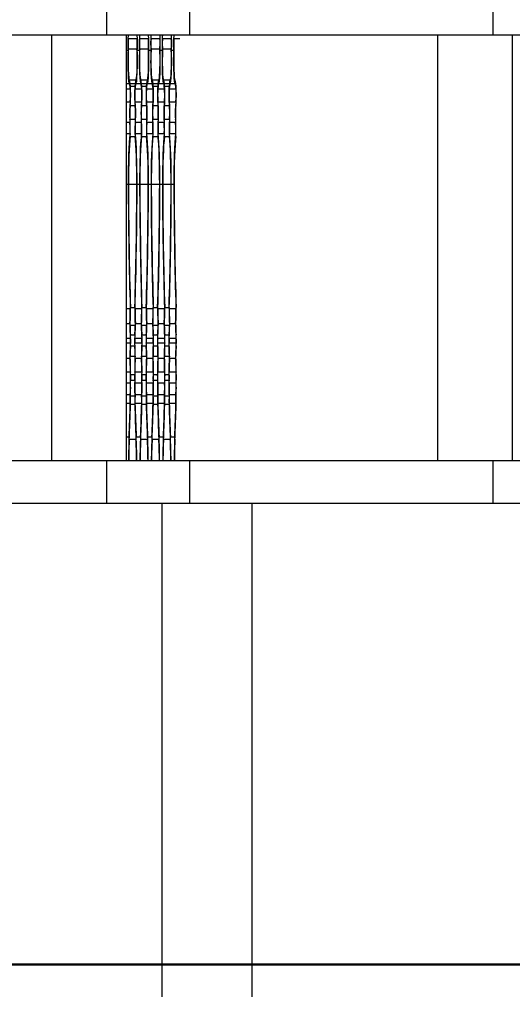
# Model space of a CAD drawing. Header units: millimetres. Extents: x -2196631 to 160, y -11674 to 51770.
# Drawn here: x -1075905 to -1075499, y 34151 to 34950 of the extents above; entities that cross this region are included whole.
import ezdxf
from ezdxf.enums import TextEntityAlignment as Align

# ---------------------------------------------------------------- set-up
doc = ezdxf.new("R2010")
doc.units = ezdxf.units.MM
doc.linetypes.add('28 Xref BA305$0$_GRIDLINE', pattern=[11.2, 8, -0.6, 2, -0.6])
doc.linetypes.add('DM1', pattern=[0.35, 0.05, -0.05, 0.2, -0.05])
for name, color, linetype, lineweight in [('28 Xref BA305$0$A-FLOR', 192, 'Continuous', 9), ('28 Xref BA305$0$A-FLOR-HRAL', 11, 'Continuous', 9), ('28 Xref BA305$0$A-FLOR-LEVL', 51, 'Continuous', 5), ('28 Xref BA305$0$A-GENM', 13, 'Continuous', 18)]:
    doc.layers.add(name, color=color, linetype=linetype, lineweight=lineweight)
doc.layers.add('S-Dim', color=7, linetype='Continuous')
doc.styles.add('E100', font='ROMTH.shx', dxfattribs={"width": 0.85})
doc.styles.add('E175', font='ROMTH.shx', dxfattribs={"width": 0.85, "height": 4})
doc.styles.add('Romens', font='romans.shx', dxfattribs={"width": 0.8})
doc.dimstyles.new('AA-50 mm', dxfattribs={"dimtxt": 120, "dimasz": 120, "dimexe": 160, "dimexo": 12, "dimgap": 100, "dimtad": 1, "dimdec": 0, "dimzin": 0, "dimdsep": 46, "dimtxsty": 'Romens', "dimcen": 0.3, "dimdle": 2, "dimclrd": 1, "dimclre": 1, "dimclrt": 3, "dimadec": 0, "dimazin": 0, "dimtfac": 1, "dimtdec": 0, "dimtix": 1, "dimtmove": 1, "dimatfit": 3, "dimfxl": 0, "dimtolj": 1, "dimtzin": 0, "dimarcsym": 0})

# ---------------------------------------------------------------- blocks, each defined once
blk = doc.blocks.new('28 Xref BA305$0$Railings 47 - Railings 1-3143273-ZONE A_SECTION G')
at = {"layer": '28 Xref BA305$0$A-FLOR-HRAL', "color": 2}
for p, q in [((-1075833.33, 2100), (-1075833.33, 2065)), ((-1075765.16, 2100), (-1075765.16, 2065)), ((-1075833.33, 2065), (-1076243.77, 2065)), ((-1075878.8, 2065), (-1075878.8, 1715)), ((-1075765.16, 2065), (-1075833.33, 2065)), ((-1075816.95, 1715), (-1075816.95, 2065)), ((-1076243.77, 1715), (-1075833.33, 1715)), ((-1075833.33, 1715), (-1075765.16, 1715)), ((-1075833.33, 1715), (-1075833.33, 1680)), ((-1075765.16, 1715), (-1075765.16, 1680)), ((-1076199.49, 1680), (-1075787.85, 1680)), ((-1075787.85, 1680), (-1075713.37, 1680)), ((-1075787.85, 1680), (-1075787.85, 502.84)), ((-1075713.37, 515.6), (-1075713.37, 1680))]:
    blk.add_line(p, q, dxfattribs=at)
blk = doc.blocks.new('28 Xref BA305$0$Railings 48 - Railings 1-3143409-ZONE A_SECTION G')
at = {"layer": '28 Xref BA305$0$A-FLOR-HRAL', "color": 2}
for p, q in [((-1075515.39, 2100), (-1075515.39, 2065)), ((-1075515.39, 2065), (-1075765.16, 2065)), ((-1075560.87, 2065), (-1075560.87, 1715)), ((-1075447.23, 2065), (-1075515.39, 2065)), ((-1075499.01, 1715), (-1075499.01, 2065)), ((-1075765.16, 1715), (-1075515.39, 1715)), ((-1075515.39, 1715), (-1075447.23, 1715)), ((-1075515.39, 1715), (-1075515.39, 1680)), ((-1075713.37, 1680), (-1075469.91, 1680))]:
    blk.add_line(p, q, dxfattribs=at)
blk = doc.blocks.new('28 Xref BA305')
at = {"layer": '28 Xref BA305$0$A-FLOR', "color": 250}
blk.add_line((-1075713.37172, 1300.44567), (-1075705.7849, 1300.44567), dxfattribs=at)
at = {"layer": '28 Xref BA305$0$A-FLOR-LEVL', "linetype": '28 Xref BA305$0$_GRIDLINE', "lineweight": 20}
blk.add_line((-1105393.71336, 1300.44567), (-1073390.33155, 1300.44567), dxfattribs=at)
at = {"layer": '28 Xref BA305$0$A-GENM', "color": 255}
for p, q in [((-1075815.44234, 2062.44567), (-1075811.87196, 2062.44567)), ((-1075811.87196, 2062.44567), (-1075808.30158, 2062.44567)), ((-1075806.04423, 2062.44567), (-1075802.47385, 2062.44567)), ((-1075802.40967, 2062.44567), (-1075798.90347, 2062.44567)), ((-1075796.64612, 2062.44567), (-1075793.07574, 2062.44567)), ((-1075793.07574, 2062.44567), (-1075789.50535, 2062.44567)), ((-1075787.248, 2062.44567), (-1075783.67762, 2062.44567)), ((-1075783.67762, 2062.44567), (-1075780.10724, 2062.44567)), ((-1075777.84989, 2062.44567), (-1075774.27951, 2062.44567)), ((-1075774.27951, 2062.44567), (-1075773.04047, 2062.44567)), ((-1075816.39568, 2052.60624), (-1075815.69561, 2052.60624)), ((-1075815.75353, 2053.69036), (-1075808.31989, 2053.69036)), ((-1075808.27764, 2052.60624), (-1075806.2975, 2052.60624)), ((-1075806.35542, 2053.69036), (-1075798.92178, 2053.69036)), ((-1075798.87952, 2052.60624), (-1075796.89938, 2052.60624)), ((-1075796.95731, 2053.69036), (-1075789.52367, 2053.69036)), ((-1075789.48141, 2052.60624), (-1075787.50127, 2052.60624)), ((-1075787.55919, 2053.69036), (-1075780.12556, 2053.69036)), ((-1075780.0833, 2052.60624), (-1075778.10316, 2052.60624)), ((-1075815.29185, 2028.38284), (-1075814.59313, 2028.38284)), ((-1075815.29185, 2028.38284), (-1075809.15079, 2028.38284)), ((-1075805.89374, 2028.38284), (-1075805.19502, 2028.38284)), ((-1075805.89374, 2028.38284), (-1075799.75268, 2028.38284)), ((-1075796.49563, 2028.38284), (-1075795.7969, 2028.38284)), ((-1075796.49563, 2028.38284), (-1075790.35457, 2028.38284)), ((-1075787.09752, 2028.38284), (-1075786.39879, 2028.38284)), ((-1075787.09752, 2028.38284), (-1075780.95646, 2028.38284)), ((-1075777.69941, 2028.38284), (-1075777.00068, 2028.38284)), ((-1075816.39568, 2025.37921), (-1075814.5903, 2025.37921)), ((-1075816.39568, 2025.34365), (-1075814.66274, 2025.34365)), ((-1075816.39568, 2020.81345), (-1075813.82128, 2020.81345)), ((-1075814.5903, 2025.34365), (-1075809.08118, 2025.34365)), ((-1075814.05513, 2023.16722), (-1075810.04003, 2023.16722)), ((-1075810.17044, 2020.81345), (-1075804.42317, 2020.81345)), ((-1075809.82517, 2025.34365), (-1075805.26463, 2025.34365)), ((-1075809.82166, 2025.37921), (-1075805.19219, 2025.37921)), ((-1075809.82166, 2025.37921), (-1075809.15362, 2025.37921)), ((-1075805.19219, 2025.34365), (-1075799.68306, 2025.34365)), ((-1075804.65702, 2023.16722), (-1075800.64192, 2023.16722)), ((-1075800.77233, 2020.81345), (-1075795.02506, 2020.81345)), ((-1075800.42706, 2025.34365), (-1075795.86652, 2025.34365)), ((-1075800.42355, 2025.37921), (-1075795.79407, 2025.37921)), ((-1075800.42355, 2025.37921), (-1075799.75551, 2025.37921)), ((-1075795.79407, 2025.34365), (-1075790.28495, 2025.34365)), ((-1075795.2589, 2023.16722), (-1075791.24381, 2023.16722)), ((-1075791.37421, 2020.81345), (-1075785.62695, 2020.81345)), ((-1075791.02895, 2025.34365), (-1075786.46841, 2025.34365)), ((-1075791.02544, 2025.37921), (-1075786.39596, 2025.37921)), ((-1075791.02544, 2025.37921), (-1075790.3574, 2025.37921)), ((-1075786.39596, 2025.34365), (-1075780.88684, 2025.34365)), ((-1075785.86079, 2023.16722), (-1075781.84569, 2023.16722)), ((-1075781.9761, 2020.81345), (-1075776.22884, 2020.81345)), ((-1075781.63084, 2025.34365), (-1075777.0703, 2025.34365)), ((-1075781.62733, 2025.37921), (-1075776.99785, 2025.37921)), ((-1075781.62733, 2025.37921), (-1075780.95928, 2025.37921)), ((-1075816.39568, 2010.15721), (-1075813.86501, 2010.15721)), ((-1075814.24539, 2007.19297), (-1075809.92986, 2007.19297)), ((-1075810.15396, 2010.15721), (-1075804.4669, 2010.15721)), ((-1075804.84728, 2007.19297), (-1075800.53175, 2007.19297)), ((-1075800.75585, 2010.15721), (-1075795.06879, 2010.15721)), ((-1075795.44916, 2007.19297), (-1075791.13363, 2007.19297)), ((-1075791.35774, 2010.15721), (-1075785.67068, 2010.15721)), ((-1075786.05105, 2007.19297), (-1075781.73552, 2007.19297)), ((-1075781.95962, 2010.15721), (-1075776.27257, 2010.15721)), ((-1075814.31933, 1996.06582), (-1075809.66123, 1996.06582)), ((-1075804.92122, 1996.06582), (-1075800.26312, 1996.06582)), ((-1075795.5231, 1996.06582), (-1075790.86501, 1996.06582)), ((-1075786.12499, 1996.06582), (-1075781.46689, 1996.06582)), ((-1075816.39568, 1993.55123), (-1075814.18841, 1993.55123)), ((-1075809.84271, 1993.55123), (-1075804.7903, 1993.55123)), ((-1075800.4446, 1993.55123), (-1075795.39218, 1993.55123)), ((-1075791.04649, 1993.55123), (-1075785.99407, 1993.55123)), ((-1075781.64837, 1993.55123), (-1075776.59596, 1993.55123)), ((-1075816.39568, 1984.10303), (-1075814.04847, 1984.10303)), ((-1075813.92671, 1981.74273), (-1075809.81721, 1981.74273)), ((-1075809.91266, 1984.10303), (-1075804.65036, 1984.10303)), ((-1075804.5286, 1981.74273), (-1075800.4191, 1981.74273)), ((-1075800.51455, 1984.10303), (-1075795.25224, 1984.10303)), ((-1075795.13049, 1981.74273), (-1075791.02098, 1981.74273)), ((-1075791.11644, 1984.10303), (-1075785.85413, 1984.10303)), ((-1075785.73237, 1981.74273), (-1075781.62287, 1981.74273)), ((-1075781.71832, 1984.10303), (-1075776.45602, 1984.10303)), ((-1075816.94828, 1942.36273), (-1075815.52243, 1942.36273)), ((-1075815.33328, 1942.49215), (-1075808.41064, 1942.49215)), ((-1075808.22149, 1942.36273), (-1075806.12432, 1942.36273)), ((-1075805.93517, 1942.49215), (-1075799.01253, 1942.49215)), ((-1075798.82338, 1942.36273), (-1075796.72621, 1942.36273)), ((-1075796.53705, 1942.49215), (-1075789.61442, 1942.49215)), ((-1075789.42526, 1942.36273), (-1075787.3281, 1942.36273)), ((-1075787.13894, 1942.49215), (-1075780.2163, 1942.49215)), ((-1075780.02715, 1942.36273), (-1075777.92998, 1942.36273)), ((-1075816.94828, 1840.06449), (-1075813.84359, 1840.06449)), ((-1075813.66434, 1841.08989), (-1075810.07958, 1841.08989)), ((-1075810.0879, 1840.06449), (-1075804.44547, 1840.06449)), ((-1075804.26623, 1841.08989), (-1075800.68147, 1841.08989)), ((-1075800.68979, 1840.06449), (-1075795.04736, 1840.06449)), ((-1075794.86811, 1841.08989), (-1075791.28336, 1841.08989)), ((-1075791.29168, 1840.06449), (-1075785.64925, 1840.06449)), ((-1075785.47, 1841.08989), (-1075781.88525, 1841.08989)), ((-1075781.89356, 1840.06449), (-1075776.25114, 1840.06449)), ((-1075816.94828, 1827.83998), (-1075814.19191, 1827.83998)), ((-1075814.17881, 1826.29759), (-1075809.74905, 1826.29759)), ((-1075809.85098, 1827.83998), (-1075804.79379, 1827.83998)), ((-1075804.7807, 1826.29759), (-1075800.35094, 1826.29759)), ((-1075800.45287, 1827.83998), (-1075795.39568, 1827.83998)), ((-1075795.38259, 1826.29759), (-1075790.95282, 1826.29759)), ((-1075791.05475, 1827.83998), (-1075785.99757, 1827.83998)), ((-1075785.98447, 1826.29759), (-1075781.55471, 1826.29759)), ((-1075781.65664, 1827.83998), (-1075776.59946, 1827.83998)), ((-1075816.39568, 1815.83058), (-1075813.76771, 1815.83058)), ((-1075813.9605, 1818.47256), (-1075810.06683, 1818.47256)), ((-1075810.2336, 1815.83058), (-1075804.3696, 1815.83058)), ((-1075804.56239, 1818.47256), (-1075800.66872, 1818.47256)), ((-1075800.83549, 1815.83058), (-1075794.97149, 1815.83058)), ((-1075795.16428, 1818.47256), (-1075791.27061, 1818.47256)), ((-1075791.43738, 1815.83058), (-1075785.57338, 1815.83058)), ((-1075785.76616, 1818.47256), (-1075781.87249, 1818.47256)), ((-1075782.03927, 1815.83058), (-1075776.17526, 1815.83058)), ((-1075816.39568, 1811.82713), (-1075813.68506, 1811.82713)), ((-1075813.89547, 1809.35299), (-1075810.17747, 1809.35299)), ((-1075810.26083, 1811.82713), (-1075804.28695, 1811.82713)), ((-1075804.49736, 1809.35299), (-1075800.77936, 1809.35299)), ((-1075800.86272, 1811.82713), (-1075794.88884, 1811.82713)), ((-1075795.09924, 1809.35299), (-1075791.38124, 1809.35299)), ((-1075791.4646, 1811.82713), (-1075785.49072, 1811.82713)), ((-1075785.70113, 1809.35299), (-1075781.98313, 1809.35299)), ((-1075782.06649, 1811.82713), (-1075776.09261, 1811.82713)), ((-1075816.39568, 1799.19379), (-1075814.05678, 1799.19379)), ((-1075814.0749, 1801.05343), (-1075809.85596, 1801.05343)), ((-1075809.98312, 1799.19379), (-1075804.65866, 1799.19379)), ((-1075804.67678, 1801.05343), (-1075800.45784, 1801.05343)), ((-1075800.58501, 1799.19379), (-1075795.26055, 1799.19379)), ((-1075795.27867, 1801.05343), (-1075791.05973, 1801.05343)), ((-1075791.1869, 1799.19379), (-1075785.86244, 1799.19379)), ((-1075785.88056, 1801.05343), (-1075781.66162, 1801.05343)), ((-1075781.78879, 1799.19379), (-1075776.46433, 1799.19379)), ((-1075816.39568, 1788.1505), (-1075813.74475, 1788.1505)), ((-1075813.88855, 1781.13189), (-1075810.08944, 1781.13189)), ((-1075813.87526, 1785.91484), (-1075810.15445, 1785.91484)), ((-1075810.18598, 1788.1505), (-1075804.34664, 1788.1505)), ((-1075804.49044, 1781.13189), (-1075800.69132, 1781.13189)), ((-1075804.47715, 1785.91484), (-1075800.75634, 1785.91484)), ((-1075800.78787, 1788.1505), (-1075794.94853, 1788.1505)), ((-1075795.09233, 1781.13189), (-1075791.29321, 1781.13189)), ((-1075795.07904, 1785.91484), (-1075791.35823, 1785.91484)), ((-1075791.38975, 1788.1505), (-1075785.55042, 1788.1505)), ((-1075785.69422, 1781.13189), (-1075781.8951, 1781.13189)), ((-1075785.68093, 1785.91484), (-1075781.96012, 1785.91484)), ((-1075781.99164, 1788.1505), (-1075776.15231, 1788.1505)), ((-1075816.39568, 1778.8665), (-1075813.77974, 1778.8665)), ((-1075810.18841, 1778.8665), (-1075804.38163, 1778.8665)), ((-1075800.7903, 1778.8665), (-1075794.98351, 1778.8665)), ((-1075791.39219, 1778.8665), (-1075785.5854, 1778.8665)), ((-1075781.99408, 1778.8665), (-1075776.18729, 1778.8665)), ((-1075816.39568, 1769.25913), (-1075813.91815, 1769.25913)), ((-1075813.88025, 1768.40535), (-1075810.08304, 1768.40535)), ((-1075810.12683, 1769.25913), (-1075804.52004, 1769.25913)), ((-1075804.48214, 1768.40535), (-1075800.68492, 1768.40535)), ((-1075800.72872, 1769.25913), (-1075795.12192, 1769.25913)), ((-1075795.08403, 1768.40535), (-1075791.28681, 1768.40535)), ((-1075791.3306, 1769.25913), (-1075785.72381, 1769.25913)), ((-1075785.68591, 1768.40535), (-1075781.8887, 1768.40535)), ((-1075781.93249, 1769.25913), (-1075776.3257, 1769.25913)), ((-1075816.94828, 1762.34598), (-1075813.80751, 1762.34598)), ((-1075813.62755, 1761.38845), (-1075810.11637, 1761.38845)), ((-1075810.12548, 1762.34598), (-1075804.4094, 1762.34598)), ((-1075804.22944, 1761.38845), (-1075800.71826, 1761.38845)), ((-1075800.72737, 1762.34598), (-1075795.01128, 1762.34598)), ((-1075794.83133, 1761.38845), (-1075791.32014, 1761.38845)), ((-1075791.32926, 1762.34598), (-1075785.61317, 1762.34598)), ((-1075785.43322, 1761.38845), (-1075781.92203, 1761.38845)), ((-1075781.93115, 1762.34598), (-1075776.21506, 1762.34598)), ((-1075816.94828, 1734.52247), (-1075814.78272, 1734.52247)), ((-1075814.63072, 1732.73263), (-1075809.1132, 1732.73263)), ((-1075808.9612, 1734.52247), (-1075805.3846, 1734.52247)), ((-1075805.2326, 1732.73263), (-1075799.71509, 1732.73263)), ((-1075799.56309, 1734.52247), (-1075795.98649, 1734.52247)), ((-1075795.83449, 1732.73263), (-1075790.31698, 1732.73263)), ((-1075790.16498, 1734.52247), (-1075786.58838, 1734.52247)), ((-1075786.43638, 1732.73263), (-1075780.91887, 1732.73263)), ((-1075780.76687, 1734.52247), (-1075777.19027, 1734.52247))]:
    blk.add_line(p, q, dxfattribs=at)
for centre, major_axis, start_param, end_param in [((-1075815.37569, 2058.09821), (0, 7.47389), 0.363866679, 2.396199342), ((-1075815.37569, 2058.09821), (0, 4.47389), 0.238298967, 2.969560471), ((-1075808.36823, 2058.09821), (0, 4.47389), 3.313624836, 6.044886341), ((-1075808.36823, 2058.09821), (0, 7.47389), 3.886985965, 5.919318628), ((-1075805.97758, 2058.09821), (0, 7.47389), 0.363866679, 2.396199342), ((-1075805.97758, 2058.09821), (0, 4.47389), 0.238298967, 2.969560471), ((-1075798.97011, 2058.09821), (0, 4.47389), 3.313624835, 6.044886341), ((-1075798.97011, 2058.09821), (0, 7.47389), 3.886985965, 5.919318628), ((-1075796.57947, 2058.09821), (0, 7.47389), 0.363866679, 2.396199342), ((-1075796.57947, 2058.09821), (0, 4.47389), 0.238298967, 2.969560471), ((-1075789.572, 2058.09821), (0, 4.47389), 3.313624836, 6.044886341), ((-1075789.572, 2058.09821), (0, 7.47389), 3.886985965, 5.919318628), ((-1075787.18136, 2058.09821), (0, 7.47389), 0.429973116, 2.396199342), ((-1075787.18136, 2058.09821), (0, 4.47389), 0.238298967, 2.969560471), ((-1075780.17389, 2058.09821), (0, 4.47389), 3.313624836, 6.044886342), ((-1075780.17389, 2058.09821), (0, 7.47389), 3.886985965, 5.853212192), ((-1075777.78325, 2058.09821), (0, 7.47389), 0.429973116, 2.396199342), ((-1075777.78325, 2058.09821), (0, 4.47389), 0.238298967, 2.969560471), ((-1075814.66274, 2043.88754), (0, 18.54389), 1.08131768, 3.203535979), ((-1075814.66274, 2043.88754), (0, 15.54389), 0.888399921, 3.212619668), ((-1075809.08118, 2043.88754), (0, 18.54389), 3.079649328, 5.201867627), ((-1075809.08118, 2043.88754), (0, 15.54389), 3.328812278, 5.394785386), ((-1075805.26463, 2043.88754), (0, 18.54389), 1.08131768, 3.203535979), ((-1075805.26463, 2043.88754), (0, 15.54389), 0.888399921, 3.212619668), ((-1075799.68306, 2043.88754), (0, 18.54389), 3.079649328, 5.201867628), ((-1075799.68306, 2043.88754), (0, 15.54389), 3.328812278, 5.394785386), ((-1075795.86652, 2043.88754), (0, 18.54389), 1.08131768, 3.203535979), ((-1075795.86652, 2043.88754), (0, 15.54389), 0.888399921, 3.212619668), ((-1075790.28495, 2043.88754), (0, 18.54389), 3.079649328, 5.201867627), ((-1075790.28495, 2043.88754), (0, 15.54389), 3.328812278, 5.394785386), ((-1075786.46841, 2043.88754), (0, 18.54389), 1.08131768, 3.203535979), ((-1075786.46841, 2043.88754), (0, 15.54389), 0.888399921, 3.212619668), ((-1075780.88684, 2043.88754), (0, 18.54389), 3.079649328, 5.201867628), ((-1075780.88684, 2043.88754), (0, 15.54389), 3.328812277, 5.394785386), ((-1075777.0703, 2043.88754), (0, 18.54389), 1.08131768, 3.203535979), ((-1075777.0703, 2043.88754), (0, 15.54389), 0.888399921, 3.212619668), ((-1075814.64277, 2004.61622), (0, 23.77963), 5.607248826, 6.250099204), ((-1075809.10115, 2004.61622), (0, 23.77963), 0.033086103, 0.675936481), ((-1075805.24466, 2004.61622), (0, 23.77963), 5.607248826, 6.250099204), ((-1075799.70304, 2004.61622), (0, 23.77963), 0.033086103, 0.675936481), ((-1075795.84655, 2004.61622), (0, 23.77963), 5.607248826, 6.250099204), ((-1075790.30492, 2004.61622), (0, 23.77963), 0.033086103, 0.675936481), ((-1075786.44843, 2004.61622), (0, 23.77963), 5.607248826, 6.250099204), ((-1075780.90681, 2004.61622), (0, 23.77963), 0.033086103, 0.675936481), ((-1075777.05032, 2004.61622), (0, 23.77963), 5.607248826, 6.250099204), ((-1075814.64277, 2004.61622), (0, 20.77963), 5.60621808, 6.243161425), ((-1075814.07054, 2015.71963), (0, 6.44569), 3.671271537, 5.623633611), ((-1075814.07054, 2015.71963), (0, 9.44569), 3.58637409, 5.620697166), ((-1075809.67338, 2015.71963), (0, 9.44569), 0.662488142, 2.696811217), ((-1075809.67338, 2015.71963), (0, 6.44569), 0.659551696, 2.61191377), ((-1075809.10115, 2004.61622), (0, 20.77963), 0.040023882, 0.676967227), ((-1075805.24466, 2004.61622), (0, 20.77963), 5.606218081, 6.243161425), ((-1075804.67243, 2015.71963), (0, 6.44569), 3.671271538, 5.623633611), ((-1075804.67243, 2015.71963), (0, 9.44569), 3.58637409, 5.620697165), ((-1075800.27527, 2015.71963), (0, 9.44569), 0.662488141, 2.696811217), ((-1075800.27527, 2015.71963), (0, 6.44569), 0.659551696, 2.61191377), ((-1075799.70304, 2004.61622), (0, 20.77963), 0.040023882, 0.676967227), ((-1075795.84655, 2004.61622), (0, 20.77963), 5.606218081, 6.243161425), ((-1075795.27432, 2015.71963), (0, 6.44569), 3.671271537, 5.623633611), ((-1075795.27432, 2015.71963), (0, 9.44569), 3.58637409, 5.620697166), ((-1075790.87715, 2015.71963), (0, 9.44569), 0.662488141, 2.696811217), ((-1075790.87715, 2015.71963), (0, 6.44569), 0.659551696, 2.61191377), ((-1075790.30492, 2004.61622), (0, 20.77963), 0.040023882, 0.676967227), ((-1075786.44843, 2004.61622), (0, 20.77963), 5.60621808, 6.243161425), ((-1075785.87621, 2015.71963), (0, 6.44569), 3.671271537, 5.623633611), ((-1075785.87621, 2015.71963), (0, 9.44569), 3.58637409, 5.620697165), ((-1075781.47904, 2015.71963), (0, 9.44569), 0.662488141, 2.696811217), ((-1075781.47904, 2015.71963), (0, 6.44569), 0.659551696, 2.61191377), ((-1075780.90681, 2004.61622), (0, 20.77963), 0.040023882, 0.676967227), ((-1075777.05032, 2004.61622), (0, 20.77963), 5.606218081, 6.243161425), ((-1075776.47809, 2015.71963), (0, 6.44569), 3.671271537, 5.623633611), ((-1075776.47809, 2015.71963), (0, 9.44569), 3.58637409, 5.620697165), ((-1075813.81336, 2000.81097), (0, 9.38201), 0.087355114, 2.455606136), ((-1075813.81336, 2000.81097), (0, 6.38201), 0.001745668, 2.409115533), ((-1075809.93056, 2000.81097), (0, 6.38201), 3.874069774, 6.281439638), ((-1075809.93056, 2000.81097), (0, 9.38201), 3.827579171, 6.195830193), ((-1075804.41525, 2000.81097), (0, 9.38201), 0.087355114, 2.455606136), ((-1075804.41525, 2000.81097), (0, 6.38201), 0.001745669, 2.409115533), ((-1075800.53245, 2000.81097), (0, 6.38201), 3.874069775, 6.281439638), ((-1075800.53245, 2000.81097), (0, 9.38201), 3.827579171, 6.195830193), ((-1075795.01713, 2000.81097), (0, 9.38201), 0.087355114, 2.455606136), ((-1075795.01713, 2000.81097), (0, 6.38201), 0.001745669, 2.409115533), ((-1075791.13434, 2000.81097), (0, 6.38201), 3.874069775, 6.281439638), ((-1075791.13434, 2000.81097), (0, 9.38201), 3.827579171, 6.195830193), ((-1075785.61902, 2000.81097), (0, 9.38201), 0.087355114, 2.455606136), ((-1075785.61902, 2000.81097), (0, 6.38201), 0.001745669, 2.409115533), ((-1075781.73622, 2000.81097), (0, 6.38201), 3.874069774, 6.281439638), ((-1075781.73622, 2000.81097), (0, 9.38201), 3.827579171, 6.195830193), ((-1075776.22091, 2000.81097), (0, 9.38201), 0.087355114, 2.455606136), ((-1075776.22091, 2000.81097), (0, 6.38201), 0.001745669, 2.409115533), ((-1075814.35595, 1987.94383), (0, 9.20413), 3.973143294, 5.793389832), ((-1075809.38797, 1987.94383), (0, 9.20413), 0.489795476, 2.310042013), ((-1075804.95784, 1987.94383), (0, 9.20413), 3.973143294, 5.793389831), ((-1075799.98985, 1987.94383), (0, 9.20413), 0.489795475, 2.310042013), ((-1075795.55973, 1987.94383), (0, 9.20413), 3.973143294, 5.793389831), ((-1075790.59174, 1987.94383), (0, 9.20413), 0.489795475, 2.310042013), ((-1075786.16162, 1987.94383), (0, 9.20413), 3.973143294, 5.793389832), ((-1075781.19363, 1987.94383), (0, 9.20413), 0.489795476, 2.310042013), ((-1075776.7635, 1987.94383), (0, 9.20413), 3.973143294, 5.793389832), ((-1075814.35595, 1987.94383), (0, 6.20413), 4.044828385, 5.840995842), ((-1075809.38797, 1987.94383), (0, 6.20413), 0.442189465, 2.238356922), ((-1075804.95784, 1987.94383), (0, 6.20413), 4.044828385, 5.840995842), ((-1075799.98985, 1987.94383), (0, 6.20413), 0.442189465, 2.238356922), ((-1075795.55973, 1987.94383), (0, 6.20413), 4.044828385, 5.840995842), ((-1075790.59174, 1987.94383), (0, 6.20413), 0.442189465, 2.238356922), ((-1075786.16162, 1987.94383), (0, 6.20413), 4.044828385, 5.840995842), ((-1075781.19363, 1987.94383), (0, 6.20413), 0.442189466, 2.238356922), ((-1075776.7635, 1987.94383), (0, 6.20413), 4.044828386, 5.840995842), ((-1075812.6275, 1944.09937), (0, 45.90504), 0.512658451, 1.608636473), ((-1075812.6275, 1944.09937), (0, 42.90504), 0.500454909, 1.608265121), ((-1075811.11642, 1944.09937), (0, 42.90504), 4.674920186, 5.782730398), ((-1075811.11642, 1944.09937), (0, 45.90504), 4.674548834, 5.770526856), ((-1075803.22939, 1944.09937), (0, 45.90504), 0.512658451, 1.608636473), ((-1075803.22939, 1944.09937), (0, 42.90504), 0.500454909, 1.608265121), ((-1075801.71831, 1944.09937), (0, 42.90504), 4.674920186, 5.782730398), ((-1075801.71831, 1944.09937), (0, 45.90504), 4.674548834, 5.770526856), ((-1075793.83127, 1944.09937), (0, 45.90504), 0.512658451, 1.608636473), ((-1075793.83127, 1944.09937), (0, 42.90504), 0.500454909, 1.608265121), ((-1075792.3202, 1944.09937), (0, 42.90504), 4.674920186, 5.782730398), ((-1075792.3202, 1944.09937), (0, 45.90504), 4.674548834, 5.770526856), ((-1075784.43316, 1944.09937), (0, 45.90504), 0.512658451, 1.608636473), ((-1075784.43316, 1944.09937), (0, 42.90504), 0.500454909, 1.608265121), ((-1075782.92209, 1944.09937), (0, 42.90504), 4.674920186, 5.782730398), ((-1075782.92209, 1944.09937), (0, 45.90504), 4.674548834, 5.770526856), ((-1075775.03505, 1944.09937), (0, 45.90504), 0.512658451, 1.608636473), ((-1075775.03505, 1944.09937), (0, 42.90504), 0.500454909, 1.608265121), ((-1075799.22019, 1954.93022), (0, 258.62552), 1.619408842, 2.031009581), ((-1075799.22019, 1954.93022), (0, 255.62552), 1.619472939, 2.032350564), ((-1075824.52373, 1954.93022), (0, 255.62552), 4.250834743, 4.663712369), ((-1075824.52373, 1954.93022), (0, 258.62552), 4.252175726, 4.663776465), ((-1075789.82208, 1954.93022), (0, 258.62552), 1.619408842, 2.031009581), ((-1075789.82208, 1954.93022), (0, 255.62552), 1.619472939, 2.032350564), ((-1075815.12562, 1954.93022), (0, 255.62552), 4.250834743, 4.663712369), ((-1075815.12562, 1954.93022), (0, 258.62552), 4.252175726, 4.663776465), ((-1075780.42397, 1954.93022), (0, 258.62552), 1.619408842, 2.031009581), ((-1075780.42397, 1954.93022), (0, 255.62552), 1.619472939, 2.032350564), ((-1075805.7275, 1954.93022), (0, 255.62552), 4.250834743, 4.663712369), ((-1075805.7275, 1954.93022), (0, 258.62552), 4.252175726, 4.663776465), ((-1075771.02586, 1954.93022), (0, 258.62552), 1.619408842, 2.031009581), ((-1075771.02586, 1954.93022), (0, 255.62552), 1.619472939, 2.032350564), ((-1075796.32939, 1954.93022), (0, 255.62552), 4.250834743, 4.663712369), ((-1075796.32939, 1954.93022), (0, 258.62552), 4.252175726, 4.663776465), ((-1075761.62774, 1954.93022), (0, 258.62552), 1.619408842, 2.031009581), ((-1075761.62774, 1954.93022), (0, 255.62552), 1.619472939, 2.032350564), ((-1075814.53405, 1837.64605), (0, 11.20501), 3.646640562, 4.92993683), ((-1075814.53405, 1837.64605), (0, 14.20501), 3.786914808, 4.957267338), ((-1075809.20987, 1837.64605), (0, 14.20501), 1.325917969, 2.496270499), ((-1075809.20987, 1837.64605), (0, 11.20501), 1.353248477, 2.636544746), ((-1075805.13594, 1837.64605), (0, 11.20501), 3.646640561, 4.92993683), ((-1075805.13594, 1837.64605), (0, 14.20501), 3.786914808, 4.957267338), ((-1075799.81175, 1837.64605), (0, 14.20501), 1.325917969, 2.496270499), ((-1075799.81175, 1837.64605), (0, 11.20501), 1.353248477, 2.636544746), ((-1075795.73783, 1837.64605), (0, 11.20501), 3.646640562, 4.92993683), ((-1075795.73783, 1837.64605), (0, 14.20501), 3.786914808, 4.957267338), ((-1075790.41364, 1837.64605), (0, 14.20501), 1.325917969, 2.496270499), ((-1075790.41364, 1837.64605), (0, 11.20501), 1.353248477, 2.636544746), ((-1075786.33972, 1837.64605), (0, 11.20501), 3.646640561, 4.92993683), ((-1075786.33972, 1837.64605), (0, 14.20501), 3.786914808, 4.957267338), ((-1075781.01553, 1837.64605), (0, 14.20501), 1.325917969, 2.496270499), ((-1075781.01553, 1837.64605), (0, 11.20501), 1.353248477, 2.636544746), ((-1075776.9416, 1837.64605), (0, 11.20501), 3.646640562, 4.92993683), ((-1075776.9416, 1837.64605), (0, 14.20501), 3.786914808, 4.957267338), ((-1075813.28946, 1827.95789), (0, 14.30043), 1.579042064, 2.583067963), ((-1075813.28946, 1827.95789), (0, 11.30043), 1.718254237, 2.566934241), ((-1075810.45446, 1827.95789), (0, 11.30043), 3.716251066, 4.56493107), ((-1075810.45446, 1827.95789), (0, 14.30043), 3.700117344, 4.704143244), ((-1075803.89134, 1827.95789), (0, 14.30043), 1.579042064, 2.583067963), ((-1075803.89134, 1827.95789), (0, 11.30043), 1.718254237, 2.566934241), ((-1075801.05635, 1827.95789), (0, 11.30043), 3.716251066, 4.56493107), ((-1075801.05635, 1827.95789), (0, 14.30043), 3.700117344, 4.704143244), ((-1075794.49323, 1827.95789), (0, 14.30043), 1.579042064, 2.583067963), ((-1075794.49323, 1827.95789), (0, 11.30043), 1.718254237, 2.566934241), ((-1075791.65824, 1827.95789), (0, 11.30043), 3.716251066, 4.56493107), ((-1075791.65824, 1827.95789), (0, 14.30043), 3.700117345, 4.704143244), ((-1075785.09512, 1827.95789), (0, 14.30043), 1.579042064, 2.583067963), ((-1075785.09512, 1827.95789), (0, 11.30043), 1.718254237, 2.566934241), ((-1075782.26013, 1827.95789), (0, 11.30043), 3.716251066, 4.56493107), ((-1075782.26013, 1827.95789), (0, 14.30043), 3.700117344, 4.704143244), ((-1075775.69701, 1827.95789), (0, 14.30043), 1.579042064, 2.583067963), ((-1075775.69701, 1827.95789), (0, 11.30043), 1.718254237, 2.566934241), ((-1075813.83621, 1813.25954), (0, 2.79079), 4.173404915, 5.88370097), ((-1075813.83621, 1813.25954), (0, 5.79079), 3.971945598, 5.832677834), ((-1075809.90771, 1813.25954), (0, 5.79079), 0.450507473, 2.311239709), ((-1075809.90771, 1813.25954), (0, 2.79079), 0.399484338, 2.109780392), ((-1075804.4381, 1813.25954), (0, 2.79079), 4.173404916, 5.88370097), ((-1075804.4381, 1813.25954), (0, 5.79079), 3.971945598, 5.832677833), ((-1075800.50959, 1813.25954), (0, 5.79079), 0.450507474, 2.311239709), ((-1075800.50959, 1813.25954), (0, 2.79079), 0.399484338, 2.109780392), ((-1075795.03999, 1813.25954), (0, 2.79079), 4.173404916, 5.88370097), ((-1075795.03999, 1813.25954), (0, 5.79079), 3.971945598, 5.832677833), ((-1075791.11148, 1813.25954), (0, 5.79079), 0.450507473, 2.311239709), ((-1075791.11148, 1813.25954), (0, 2.79079), 0.399484336, 2.109780392), ((-1075785.64188, 1813.25954), (0, 2.79079), 4.173404915, 5.88370097), ((-1075785.64188, 1813.25954), (0, 5.79079), 3.971945597, 5.832677834), ((-1075781.71337, 1813.25954), (0, 5.79079), 0.450507474, 2.311239709), ((-1075781.71337, 1813.25954), (0, 2.79079), 0.399484338, 2.109780392), ((-1075776.24377, 1813.25954), (0, 2.79079), 4.173404916, 5.88370097), ((-1075776.24377, 1813.25954), (0, 5.79079), 3.971945598, 5.832677833), ((-1075813.40463, 1802.06564), (0, 10.72528), 0.427179835, 1.841869127), ((-1075813.40463, 1802.06564), (0, 7.72528), 0.338328101, 1.702200754), ((-1075810.33929, 1802.06564), (0, 7.72528), 4.580984553, 5.944857207), ((-1075810.33929, 1802.06564), (0, 10.72528), 4.441316181, 5.856005472), ((-1075804.00652, 1802.06564), (0, 10.72528), 0.427179835, 1.841869127), ((-1075804.00652, 1802.06564), (0, 7.72528), 0.338328101, 1.702200754), ((-1075800.94117, 1802.06564), (0, 7.72528), 4.580984553, 5.944857207), ((-1075800.94117, 1802.06564), (0, 10.72528), 4.441316181, 5.856005472), ((-1075794.60841, 1802.06564), (0, 10.72528), 0.427179835, 1.841869127), ((-1075794.60841, 1802.06564), (0, 7.72528), 0.338328102, 1.702200754), ((-1075791.54306, 1802.06564), (0, 7.72528), 4.580984553, 5.944857207), ((-1075791.54306, 1802.06564), (0, 10.72528), 4.441316181, 5.856005472), ((-1075785.2103, 1802.06564), (0, 10.72528), 0.427179835, 1.841869127), ((-1075785.2103, 1802.06564), (0, 7.72528), 0.338328101, 1.702200754), ((-1075782.14495, 1802.06564), (0, 7.72528), 4.580984553, 5.944857207), ((-1075782.14495, 1802.06564), (0, 10.72528), 4.441316181, 5.856005472), ((-1075775.81219, 1802.06564), (0, 10.72528), 0.427179835, 1.841869127), ((-1075775.81219, 1802.06564), (0, 7.72528), 0.338328101, 1.702200754), ((-1075814.36276, 1790.39461), (0, 10.04657), 4.487118125, 5.7795596), ((-1075814.36276, 1790.39461), (0, 13.04657), 4.361888758, 5.668546975), ((-1075809.38116, 1790.39461), (0, 13.04657), 0.614638332, 1.921296549), ((-1075809.38116, 1790.39461), (0, 10.04657), 0.503625707, 1.796067182), ((-1075804.96465, 1790.39461), (0, 10.04657), 4.487118125, 5.7795596), ((-1075804.96465, 1790.39461), (0, 13.04657), 4.361888758, 5.668546975), ((-1075799.98305, 1790.39461), (0, 13.04657), 0.614638332, 1.921296549), ((-1075799.98305, 1790.39461), (0, 10.04657), 0.503625707, 1.796067182), ((-1075795.56654, 1790.39461), (0, 10.04657), 4.487118125, 5.7795596), ((-1075795.56654, 1790.39461), (0, 13.04657), 4.361888758, 5.668546975), ((-1075790.58493, 1790.39461), (0, 13.04657), 0.614638332, 1.921296549), ((-1075790.58493, 1790.39461), (0, 10.04657), 0.503625707, 1.796067182), ((-1075786.16842, 1790.39461), (0, 10.04657), 4.487118125, 5.7795596), ((-1075786.16842, 1790.39461), (0, 13.04657), 4.361888758, 5.668546975), ((-1075781.18682, 1790.39461), (0, 13.04657), 0.614638332, 1.921296549), ((-1075781.18682, 1790.39461), (0, 10.04657), 0.503625707, 1.796067182), ((-1075776.77031, 1790.39461), (0, 10.04657), 4.487118125, 5.7795596), ((-1075776.77031, 1790.39461), (0, 13.04657), 4.361888758, 5.668546975), ((-1075813.56215, 1783.31918), (0, 5.6315), 0.539607216, 2.482703996), ((-1075813.56215, 1783.31918), (0, 2.6315), 0.165233756, 2.552051595), ((-1075814.05804, 1774.81918), (0, 8.98564), 3.917498586, 5.491339019), ((-1075809.68588, 1774.81918), (0, 8.98564), 0.791846288, 2.365686721), ((-1075810.18177, 1783.31918), (0, 2.6315), 3.731133713, 6.117951551), ((-1075810.18177, 1783.31918), (0, 5.6315), 3.800481311, 5.74357809), ((-1075804.16404, 1783.31918), (0, 5.6315), 0.539607217, 2.482703996), ((-1075804.16404, 1783.31918), (0, 2.6315), 0.165233757, 2.552051595), ((-1075804.65993, 1774.81918), (0, 8.98564), 3.917498587, 5.491339019), ((-1075800.28777, 1774.81918), (0, 8.98564), 0.791846288, 2.365686721), ((-1075800.78366, 1783.31918), (0, 2.6315), 3.731133712, 6.117951551), ((-1075800.78366, 1783.31918), (0, 5.6315), 3.800481311, 5.743578091), ((-1075794.76593, 1783.31918), (0, 5.6315), 0.539607217, 2.482703996), ((-1075794.76593, 1783.31918), (0, 2.6315), 0.165233756, 2.552051595), ((-1075795.26182, 1774.81918), (0, 8.98564), 3.917498587, 5.491339019), ((-1075790.88965, 1774.81918), (0, 8.98564), 0.791846288, 2.365686721), ((-1075791.38554, 1783.31918), (0, 2.6315), 3.731133714, 6.117951551), ((-1075791.38554, 1783.31918), (0, 5.6315), 3.800481312, 5.743578091), ((-1075785.36781, 1783.31918), (0, 5.6315), 0.539607217, 2.482703997), ((-1075785.36781, 1783.31918), (0, 2.6315), 0.165233756, 2.552051595), ((-1075785.8637, 1774.81918), (0, 8.98564), 3.917498587, 5.491339019), ((-1075781.49154, 1774.81918), (0, 8.98564), 0.791846288, 2.365686721), ((-1075781.98743, 1783.31918), (0, 2.6315), 3.731133713, 6.117951551), ((-1075781.98743, 1783.31918), (0, 5.6315), 3.800481311, 5.743578091), ((-1075775.9697, 1783.31918), (0, 5.6315), 0.539607217, 2.482703995), ((-1075775.9697, 1783.31918), (0, 2.6315), 0.165233758, 2.552051595), ((-1075776.46559, 1774.81918), (0, 8.98564), 3.917498587, 5.49133902), ((-1075814.05804, 1774.81918), (0, 5.98564), 3.520961884, 5.454943132), ((-1075809.68588, 1774.81918), (0, 5.98564), 0.828242176, 2.762223423), ((-1075804.65993, 1774.81918), (0, 5.98564), 3.520961884, 5.454943132), ((-1075800.28777, 1774.81918), (0, 5.98564), 0.828242175, 2.762223424), ((-1075795.26182, 1774.81918), (0, 5.98564), 3.520961884, 5.454943132), ((-1075790.88965, 1774.81918), (0, 5.98564), 0.828242175, 2.762223423), ((-1075785.8637, 1774.81918), (0, 5.98564), 3.520961884, 5.454943131), ((-1075781.49154, 1774.81918), (0, 5.98564), 0.828242176, 2.762223423), ((-1075776.46559, 1774.81918), (0, 5.98564), 3.520961884, 5.454943132), ((-1075814.27561, 1764.1438), (0, 7.6322), 4.474596982, 5.446907315), ((-1075814.27561, 1764.1438), (0, 10.6322), 4.450245352, 5.124795595), ((-1075809.46831, 1764.1438), (0, 10.6322), 1.158389712, 1.832939956), ((-1075809.46831, 1764.1438), (0, 7.6322), 0.836277993, 1.808588325), ((-1075804.8775, 1764.1438), (0, 7.6322), 4.474596982, 5.446907315), ((-1075804.8775, 1764.1438), (0, 10.6322), 4.450245352, 5.124795595), ((-1075800.07019, 1764.1438), (0, 10.6322), 1.158389712, 1.832939956), ((-1075800.07019, 1764.1438), (0, 7.6322), 0.836277992, 1.808588325), ((-1075795.47939, 1764.1438), (0, 7.6322), 4.474596982, 5.446907315), ((-1075795.47939, 1764.1438), (0, 10.6322), 4.450245352, 5.124795595), ((-1075790.67208, 1764.1438), (0, 10.6322), 1.158389712, 1.832939956), ((-1075790.67208, 1764.1438), (0, 7.6322), 0.836277992, 1.808588325), ((-1075786.08128, 1764.1438), (0, 7.6322), 4.474596982, 5.446907315), ((-1075786.08128, 1764.1438), (0, 10.6322), 4.450245352, 5.124795595), ((-1075781.27397, 1764.1438), (0, 10.6322), 1.158389712, 1.832939956), ((-1075781.27397, 1764.1438), (0, 7.6322), 0.836277992, 1.808588325), ((-1075776.68316, 1764.1438), (0, 7.6322), 4.474596982, 5.446907315), ((-1075776.68316, 1764.1438), (0, 10.6322), 4.450245352, 5.124795595), ((-1075822.29791, 1818.86282), (0, 145.92513), 4.096150042, 4.31468751), ((-1075822.29791, 1818.86282), (0, 148.92513), 4.09568981, 4.316175517), ((-1075801.44601, 1818.86282), (0, 148.92513), 1.96700979, 2.187495498), ((-1075801.44601, 1818.86282), (0, 145.92513), 1.968497797, 2.187035265), ((-1075812.8998, 1818.86282), (0, 145.92513), 4.096150042, 4.31468751), ((-1075812.8998, 1818.86282), (0, 148.92513), 4.09568981, 4.316175517), ((-1075792.04789, 1818.86282), (0, 148.92513), 1.96700979, 2.187495498), ((-1075792.04789, 1818.86282), (0, 145.92513), 1.968497797, 2.187035265), ((-1075803.50169, 1818.86282), (0, 145.92513), 4.096150042, 4.31468751), ((-1075803.50169, 1818.86282), (0, 148.92513), 4.09568981, 4.316175517), ((-1075782.64978, 1818.86282), (0, 148.92513), 1.96700979, 2.187495498), ((-1075782.64978, 1818.86282), (0, 145.92513), 1.968497797, 2.187035265), ((-1075794.10358, 1818.86282), (0, 145.92513), 4.096150042, 4.31468751), ((-1075794.10358, 1818.86282), (0, 148.92513), 4.09568981, 4.316175517), ((-1075773.25167, 1818.86282), (0, 148.92513), 1.96700979, 2.187495498), ((-1075773.25167, 1818.86282), (0, 145.92513), 1.968497797, 2.187035265), ((-1075784.70547, 1818.86282), (0, 145.92513), 4.096150042, 4.31468751), ((-1075784.70547, 1818.86282), (0, 148.92513), 4.09568981, 4.316175517), ((-1075812.63806, 1708.0991), (0, 43.04737), 0.9099052, 1.409466402), ((-1075812.63806, 1708.0991), (0, 40.04737), 0.908271148, 1.396979053), ((-1075811.10586, 1708.0991), (0, 40.04737), 4.886206254, 5.374914159), ((-1075811.10586, 1708.0991), (0, 43.04737), 4.873718905, 5.373280107), ((-1075803.23995, 1708.0991), (0, 43.04737), 0.9099052, 1.409466402), ((-1075803.23995, 1708.0991), (0, 40.04737), 0.908271148, 1.396979053), ((-1075801.70775, 1708.0991), (0, 40.04737), 4.886206254, 5.374914159), ((-1075801.70775, 1708.0991), (0, 43.04737), 4.873718905, 5.373280107), ((-1075793.84183, 1708.0991), (0, 43.04737), 0.9099052, 1.409466402), ((-1075793.84183, 1708.0991), (0, 40.04737), 0.908271148, 1.396979053), ((-1075792.30964, 1708.0991), (0, 40.04737), 4.886206254, 5.374914159), ((-1075792.30964, 1708.0991), (0, 43.04737), 4.873718905, 5.373280107), ((-1075784.44372, 1708.0991), (0, 43.04737), 0.9099052, 1.409466402), ((-1075784.44372, 1708.0991), (0, 40.04737), 0.908271148, 1.396979053), ((-1075782.91153, 1708.0991), (0, 40.04737), 4.886206254, 5.374914159), ((-1075782.91153, 1708.0991), (0, 43.04737), 4.873718905, 5.373280107), ((-1075775.04561, 1708.0991), (0, 43.04737), 0.9099052, 1.409466402), ((-1075775.04561, 1708.0991), (0, 40.04737), 0.908271148, 1.396979053)]:
    blk.add_ellipse(centre, major_axis=major_axis, ratio=0.063108707, start_param=start_param, end_param=end_param, dxfattribs=at)
at = {"layer": 'S-Dim', "color": 4}
blk.add_line((-1073584.22523, 1300.44567), (-1101936.59142, 1300.44567), dxfattribs=at)
blk.add_lwpolyline([(-1077115.10748, 1300.44567), (-1073615.10748, 1300.44567)], dxfattribs=at)
at = {"layer": '28 Xref BA305$0$A-FLOR-HRAL', "color": 250}
for name in ['28 Xref BA305$0$Railings 47 - Railings 1-3143273-ZONE A_SECTION G', '28 Xref BA305$0$Railings 48 - Railings 1-3143409-ZONE A_SECTION G']:
    blk.add_blockref(name, (0, 0), dxfattribs=at)
at = {"color": 10, "linetype": 'Continuous', "style": 'E175', "width": 0.85}
blk.add_attdef('POOL_SIDE_ELEVATION', (-1089924.93658, -4582.55958), '', height=320, dxfattribs=at)
at = {"color": 6, "linetype": 'Continuous', "style": 'E100', "width": 0.85}
blk.add_attdef('SCALE', text='', height=160, dxfattribs=at).set_placement((-1092437.31517, -4942.55958), align=Align.RIGHT)
blk = doc.blocks.new('*D625')
at = {"color": 1, "linetype": 'DM1', "lineweight": -2, "transparency": 16777216}
for p, q in [((-2, 37761.38), (160, 37761.38)), ((-2, 34172.11), (160, 34172.11))]:
    blk.add_line(p, q, dxfattribs=at)
at = {"color": 1, "lineweight": -2, "transparency": 16777216}
blk.add_line((0, 37641.38), (0, 34292.11), dxfattribs=at)
at = {"color": 1, "transparency": 16777216}
for points in [[(-20, 37641.38), (20, 37641.38), (0, 37761.38)], [(-20, 34292.11), (20, 34292.11), (0, 34172.11)]]:
    blk.add_solid(points, dxfattribs=at)
at = {"layer": 'Defpoints', "color": 0, "transparency": 16777216}
for p in [(-1100938.71, 37761.38), (-1100938.71, 34172.11), (0, 34172.11)]:
    blk.add_point(p, dxfattribs=at)
at = {"color": 3, "transparency": 16777216, "insert": (-160, 35966.74), "char_height": 120, "attachment_point": 5, "rotation": 90, "style": 'Romens'}
blk.add_mtext('\\A1;3589', dxfattribs=at)

msp = doc.modelspace()

# ---------------------------------------------------------------- block references
msp.add_blockref('28 Xref BA305', (0, 32871.6594))

# ---------------------------------------------------------------- next in the draw order: dimensions: what is measured, and where the dimension line sits
dim = msp.add_linear_dim(base=(0, 34172.105), p1=(-1100938.7079, 37761.3818), p2=(-1100938.7079, 34172.105), angle=90, dimstyle='AA-50 mm', override={"dimfxl": 2, "dimfxlon": 1})
dim.commit()
dim.dimension.update_dxf_attribs({"geometry": '*D625', "text_midpoint": (-160, 35966.7434)})

doc.saveas('drawing.dxf')
